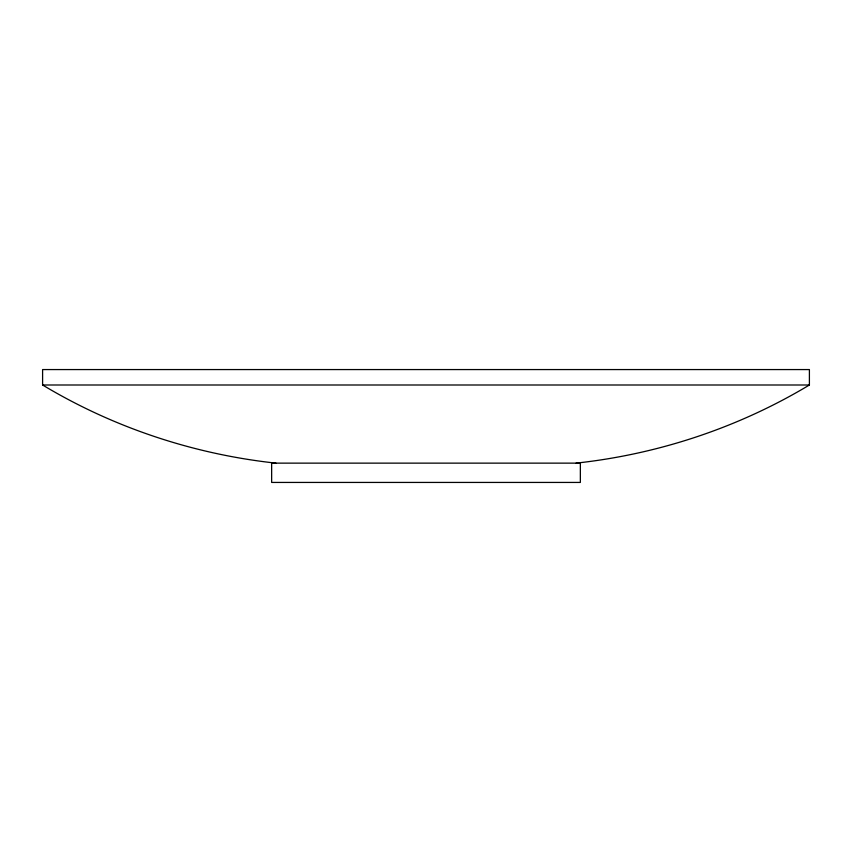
<?xml version="1.0" encoding="UTF-8"?>
<svg xmlns="http://www.w3.org/2000/svg" width="852" height="852" viewBox="0 0 852 852"><rect width="100%" height="100%" fill="white"/><g stroke="black" fill="none" stroke-linecap="round" stroke-linejoin="round"><path stroke-width="1.28" d="M275.91 463.137C193.734 454.233 113.476 427.608 42.6 384.998L42.6 369.566L809.4 369.566L809.4 384.998C738.524 427.608 658.266 454.233 576.09 463.137M42.6 384.998L809.4 384.998M580.35 463.137L271.65 463.137L271.65 482.434L580.35 482.434L580.35 463.137"/></g></svg>
